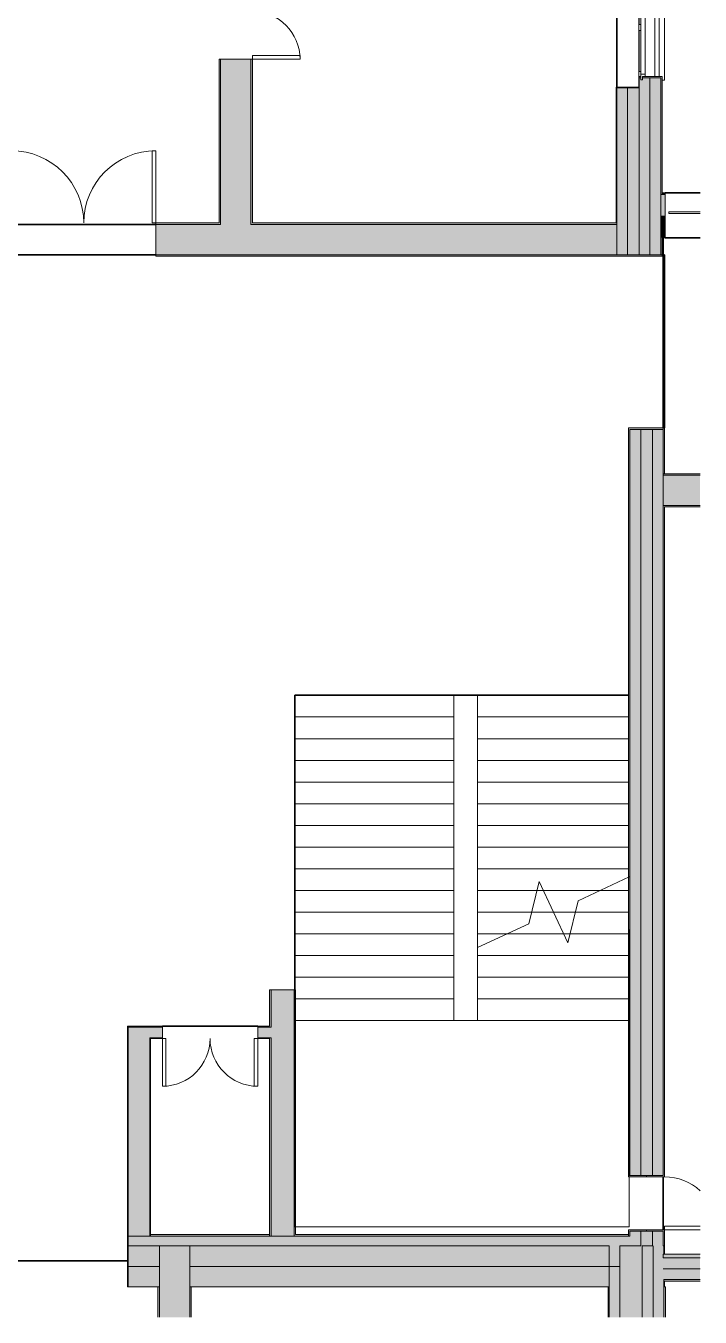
# Model space of a CAD drawing. Header units: millimetres. Extents: x -68567 to -21492, y -18529 to 26913.
# Drawn here: x -30829 to -21492, y -18529 to -667 of the extents above; entities that cross this region are included whole.
import ezdxf

# ---------------------------------------------------------------- set-up
doc = ezdxf.new("R2010")
doc.units = ezdxf.units.MM
doc.linetypes.add('Sovrapposto', pattern=[3.96875, 2.38125, -1.5875])
for name, color, linetype, lineweight in [('A-DETL-WIDE', 214, 'Continuous', 35), ('A-DOOR', 31, 'Continuous', 9), ('A-GLAZ', 151, 'Continuous', 9), ('A-GLAZ-CURT', 52, 'Continuous', 9), ('A-GLAZ-SILL', 1, 'Continuous', 9), ('A-WALL', 113, 'Continuous', 9), ('A-WALL-PATT', 111, 'Continuous', 18), ('I-WALL', 2, 'Continuous', 9), ('S-STRS', 31, 'Continuous', 9), ('S-STRS-MBND', 31, 'Sovrapposto', 9)]:
    doc.layers.add(name, color=color, linetype=linetype, lineweight=lineweight)

# ---------------------------------------------------------------- blocks, each defined once
blk = doc.blocks.new('M_Porta-Doppia-Pannello non in rilievo - 132_232-740855-dtu_P2 - Piano Secondo')
at = {"layer": 'A-DOOR'}
for p, q in [((-660, 230), (-660, 890)), ((-660, 890), (-610, 890)), ((-610, 890), (-610, 230)), ((660, 890), (610, 890)), ((610, 890), (610, 230)), ((660, 230), (660, 890)), ((-610, 230), (-660, 230)), ((610, 230), (660, 230))]:
    blk.add_line(p, q, dxfattribs=at)
for centre, start, end in [((-660, 230), 0, 90), ((660, 230), 90, 180)]:
    blk.add_arc(centre, 660, start, end, dxfattribs=at)
blk = doc.blocks.new('M_Porta-Singola-Pannello - 73_210-1393409-dtu_P2 - Piano Secondo')
at = {"layer": 'A-DOOR'}
for p, q in [((315, 740), (315, 250)), ((365, 250), (365, 740)), ((315, 250), (365, 250))]:
    blk.add_line(p, q, dxfattribs=at)
blk.add_arc((365, 250), 730, 137.5593, 180, dxfattribs=at)
blk = doc.blocks.new('M_Porta-Doppia-Pannello non in rilievo - 200_228-1393933-dtu_P2 - Piano Secondo')
at = {"layer": 'A-DOOR'}
for p, q in [((-1000, 230), (-1000, 1230)), ((-1000, 1230), (-950, 1230)), ((-950, 1230), (-950, 230)), ((1000, 1230), (950, 1230)), ((950, 1230), (950, 230)), ((1000, 230), (1000, 1230)), ((-950, 230), (-1000, 230)), ((950, 230), (1000, 230))]:
    blk.add_line(p, q, dxfattribs=at)
for centre, start, end in [((-1000, 230), 0, 90), ((1000, 230), 90, 180)]:
    blk.add_arc(centre, 1000, start, end, dxfattribs=at)
blk = doc.blocks.new('Pannello sistema - Vetrato-1319699-dtu_P2 - Piano Secondo')
at = {"layer": 'A-GLAZ-CURT'}
for p, q in [((155, 50), (-278, 50)), ((-278, 50), (-278, 24)), ((-278, 24), (155, 24))]:
    blk.add_line(p, q, dxfattribs=at)
blk = doc.blocks.new('dtu_ING_Window_Legno_3_1 ante - WD-DG_200x275cm-1366455-dtu_P2 - Piano Secondo')
at = {"layer": 'A-GLAZ'}
for p, q in [((-1045, -25), (-970, -25)), ((-1045, -45), (-1045, -25)), ((-1000, -45), (-1045, -45)), ((-1000, -85), (-1000, -45)), ((-970, -85), (-1000, -85)), ((-970, -25), (-970, -85)), ((970, -25), (-970, -25)), ((970, -85), (-970, -85)), ((-930, 0), (-363, 0)), ((-930, -25), (-930, 0)), ((-363, 0), (-363, -25)), ((-283, 0), (283, 0)), ((-283, -25), (-283, 0)), ((283, 0), (283, -25)), ((363, 0), (930, 0)), ((363, -25), (363, 0)), ((930, 0), (930, -25)), ((970, -25), (1045, -25)), ((970, -85), (970, -25)), ((1000, -85), (970, -85)), ((1045, -45), (1000, -45)), ((1000, -45), (1000, -85)), ((1045, -25), (1045, -45))]:
    blk.add_line(p, q, dxfattribs=at)
at = {"layer": 'A-GLAZ-SILL'}
for p, q in [((1150, 5), (-1150, 5)), ((-1050, -320), (-1050, -350)), ((-1050, -350), (1050, -350)), ((1000, -215), (-1000, -215)), ((-1000, -275), (1000, -275)), ((1050, -350), (1050, -320))]:
    blk.add_line(p, q, dxfattribs=at)
blk = doc.blocks.new('M_Porta-Doppia-Pannello non in rilievo - 132_232-740847-dtu_P2 - Piano Secondo')
at = {"layer": 'A-DOOR'}
for p, q in [((-660, 85), (-660, 745)), ((-660, 745), (-610, 745)), ((-610, 745), (-610, 85)), ((660, 745), (610, 745)), ((610, 745), (610, 85)), ((660, 85), (660, 745)), ((-610, 85), (-660, 85)), ((610, 85), (660, 85))]:
    blk.add_line(p, q, dxfattribs=at)
for centre, start, end in [((-660, 85), 0, 90), ((660, 85), 90, 180)]:
    blk.add_arc(centre, 660, start, end, dxfattribs=at)

msp = doc.modelspace()

# ---------------------------------------------------------------- hatches: boundary and pattern name
at = {"layer": 'A-WALL'}
h = msp.add_hatch(color=7, dxfattribs=at)
h.paths.add_polyline_path([(-22037, -3834), (-22017, -3834), (-22017, -3589), (-22037, -3589)])
h.paths.add_polyline_path([(-22037, -2999), (-22017, -2999), (-22017, -1367), (-22292, -1367), (-22292, -1387), (-22037, -1387), (-22037, -2716)])
h.paths.add_polyline_path([(-22312, -1387), (-22312, -1367), (-22337, -1367), (-22337, -1387)])
h.paths.add_polyline_path([(-22312, 633), (-22312, 653), (-22337, 653), (-22337, 633)])
h.paths.add_polyline_path([(-22292, 633), (-22017, 633), (-22017, 3333), (-22292, 3333), (-22292, 3313), (-22037, 3313), (-22037, 653), (-22292, 653), (-22292, 639)])
h.paths.add_polyline_path([(-22337, 3313), (-22312, 3313), (-22312, 3333), (-22337, 3333)])
h.paths.add_polyline_path([(-22312, 5333), (-22312, 5353), (-22337, 5353), (-22337, 5333)])
h.paths.add_polyline_path([(-22292, 5333), (-22017, 5333), (-22017, 8033), (-22292, 8033), (-22292, 8013), (-22037, 8013), (-22037, 5353), (-22292, 5353), (-22292, 5339)])
h.paths.add_polyline_path([(-22337, 8013), (-22312, 8013), (-22312, 8033), (-22337, 8033)])
h.paths.add_polyline_path([(-22292, 10033), (-22017, 10033), (-22017, 12733), (-22292, 12733), (-22292, 12713), (-22037, 12713), (-22037, 10053), (-22292, 10053), (-22292, 10039)])
h.paths.add_polyline_path([(-22337, 10033), (-22312, 10037), (-22312, 10053), (-22337, 10053)])
h.paths.add_polyline_path([(-22312, 12713), (-22312, 12733), (-22337, 12733), (-22337, 12713)])
h.paths.add_polyline_path([(-22312, 14733), (-22312, 14753), (-22337, 14753), (-22337, 14733)])
h.paths.add_polyline_path([(-22292, 14733), (-22017, 14733), (-22017, 17433), (-22292, 17433), (-22292, 17413), (-22037, 17413), (-22037, 14753), (-22292, 14753), (-22292, 14739)])
h.paths.add_polyline_path([(-22337, 17413), (-22312, 17413), (-22312, 17433), (-22337, 17433)])
h.paths.add_polyline_path([(-22312, 19433), (-22312, 19453), (-22337, 19453), (-22337, 19433)])
h.paths.add_polyline_path([(-22292, 19433), (-22017, 19433), (-22017, 22133), (-22292, 22133), (-22292, 22113), (-22037, 22113), (-22037, 19453), (-22292, 19453), (-22292, 19439)])
h.paths.add_polyline_path([(-22337, 22113), (-22312, 22113), (-22312, 22133), (-22337, 22133)])
h.paths.add_polyline_path([(-22337, 24133), (-22312, 24137), (-22312, 24153), (-22337, 24153)])
h.paths.add_polyline_path([(-22292, 24133), (-22017, 24133), (-22017, 26893), (-22037, 26893), (-22037, 24153), (-22292, 24153), (-22292, 24139)])
h = msp.add_hatch(color=250, dxfattribs=at)
h.paths.add_polyline_path([(-22187, -3834), (-22037, -3834), (-22037, -1387), (-22187, -1387), (-22187, -2716)])
h.paths.add_polyline_path([(-22055, 653), (-22037, 653), (-22037, 3313), (-22187, 3313), (-22187, 653)])
h.paths.add_polyline_path([(-22037, 5353), (-22037, 8013), (-22187, 8013), (-22187, 5353), (-22055, 5353)])
h.paths.add_polyline_path([(-22187, 10053), (-22037, 10053), (-22037, 12713), (-22187, 12713), (-22187, 10221)])
h.paths.add_polyline_path([(-22055, 14753), (-22037, 14753), (-22037, 17413), (-22187, 17413), (-22187, 14753)])
h.paths.add_polyline_path([(-22187, 19453), (-22037, 19453), (-22037, 22113), (-22187, 22113), (-22187, 19564)])
h.paths.add_polyline_path([(-22187, 24153), (-22037, 24153), (-22037, 26743), (-22187, 26743), (-22187, 24236)])
h = msp.add_hatch(color=250, dxfattribs=at)
h.paths.add_polyline_path([(-22647, -3394), (-22647, -1527), (-22337, -1527), (-22337, -1517), (-22657, -1517), (-22657, -3394)])
h.paths.add_polyline_path([(-22657, 783), (-22337, 783), (-22337, 793), (-22647, 793), (-22647, 1376), (-22657, 1376), (-22657, 877)])
h.paths.add_polyline_path([(-22657, 1536), (-22647, 1536), (-22647, 3173), (-22337, 3173), (-22337, 3183), (-22657, 3183), (-22657, 1546)])
h.paths.add_polyline_path([(-22337, 5483), (-22337, 5493), (-22647, 5493), (-22647, 7018), (-22657, 7018), (-22657, 5483)])
h.paths.add_polyline_path([(-22647, 7178), (-22647, 7873), (-22337, 7873), (-22337, 7883), (-22657, 7883), (-22657, 7178)])
h.paths.add_polyline_path([(-22337, 10183), (-22337, 10193), (-22647, 10193), (-22647, 11181), (-22657, 11181), (-22657, 10183)])
h.paths.add_polyline_path([(-22657, 11341), (-22647, 11341), (-22647, 12573), (-22337, 12573), (-22337, 12583), (-22657, 12583), (-22657, 11351)])
h.paths.add_polyline_path([(-22337, 14883), (-22337, 14893), (-22647, 14893), (-22647, 16311), (-22657, 16311), (-22657, 14883)])
h.paths.add_polyline_path([(-22647, 16751), (-22647, 17273), (-22337, 17273), (-22337, 17283), (-22657, 17283), (-22657, 16751)])
h.paths.add_polyline_path([(-22657, 19583), (-22337, 19583), (-22337, 19593), (-22647, 19593), (-22647, 20916), (-22657, 20916), (-22657, 20283)])
h.paths.add_polyline_path([(-22657, 21076), (-22647, 21076), (-22647, 21973), (-22337, 21973), (-22337, 21983), (-22657, 21983), (-22657, 21720)])
h.paths.add_polyline_path([(-22337, 24283), (-22337, 24293), (-22647, 24293), (-22647, 26273), (-22657, 26273), (-22657, 24283)])
h = msp.add_hatch(color=250, dxfattribs=at)
h.paths.add_polyline_path([(-22337, -3834), (-22337, -1527), (-22497, -1527), (-22497, -3834)])
h.paths.add_polyline_path([(-22497, 793), (-22337, 793), (-22337, 3173), (-22497, 3173), (-22497, 877)])
h.paths.add_polyline_path([(-22337, 5493), (-22337, 7873), (-22497, 7873), (-22497, 5493)])
h.paths.add_polyline_path([(-22497, 10193), (-22337, 10193), (-22337, 12573), (-22497, 12573), (-22497, 10221)])
h.paths.add_polyline_path([(-22337, 14893), (-22337, 17273), (-22497, 17273), (-22497, 14893)])
h.paths.add_polyline_path([(-22337, 19593), (-22337, 21973), (-22497, 21973), (-22497, 19593)])
h.paths.add_polyline_path([(-22337, 24293), (-22337, 26433), (-22497, 26433), (-22497, 24293)])
for color, points in [(250, [(-21977, -2999), (-21977, -2979), (-22017, -2979), (-22017, -2999)]), (250, [(-22017, -3439), (-21977, -3439), (-21977, -3299), (-22037, -3299), (-22037, -3439)]), (7, [(-21977, -3599), (-21977, -3589), (-22017, -3589), (-22017, -3599)]), (250, [(-21984, -17709), (-21494, -17709), (-21494, -17659), (-22004, -17659), (-22004, -17709)]), (250, [(-22506, -18529), (-22294, -18529), (-22294, -17827), (-22604, -17827), (-22604, -18529)]), (7, [(-21494, -18029), (-21494, -18009), (-21984, -18009), (-21984, -18029)]), (7, [(-22754, -18529), (-22754, -18107), (-22764, -18107), (-22761, -18529)]), (250, [(-21981, -18529), (-21974, -18529), (-21974, -18107), (-21994, -18107), (-21994, -18529), (-21988, -18529)])]:
    msp.add_hatch(color=color, dxfattribs=at).paths.add_polyline_path(points)
at = {"layer": 'A-WALL-PATT'}
h = msp.add_hatch(color=250, dxfattribs=at)
h.paths.add_polyline_path([(-22242, -3834), (-22187, -3834), (-22187, -1387), (-22292, -1387), (-22292, -1412), (-22312, -1412), (-22312, -1387), (-22337, -1387), (-22337, -3834)])
h.paths.add_polyline_path([(-22292, 653), (-22187, 653), (-22187, 3313), (-22292, 3313), (-22292, 3288), (-22312, 3288), (-22312, 3313), (-22337, 3313), (-22337, 653), (-22312, 653), (-22312, 678), (-22292, 678)])
h.paths.add_polyline_path([(-22187, 5353), (-22187, 8013), (-22292, 8013), (-22292, 7988), (-22312, 7988), (-22312, 8013), (-22337, 8013), (-22337, 5353), (-22312, 5353), (-22312, 5378), (-22292, 5378), (-22292, 5353), (-22242, 5353)])
h.paths.add_polyline_path([(-22292, 10053), (-22187, 10053), (-22187, 12713), (-22292, 12713), (-22292, 12688), (-22312, 12688), (-22312, 12713), (-22337, 12713), (-22337, 10053), (-22312, 10053), (-22312, 10078), (-22292, 10078)])
h.paths.add_polyline_path([(-22187, 14753), (-22187, 17413), (-22292, 17413), (-22292, 17388), (-22312, 17388), (-22312, 17413), (-22337, 17413), (-22337, 14753), (-22312, 14753), (-22312, 14778), (-22292, 14778), (-22292, 14753), (-22242, 14753)])
h.paths.add_polyline_path([(-22292, 19453), (-22187, 19453), (-22187, 22113), (-22292, 22113), (-22292, 22088), (-22312, 22088), (-22312, 22113), (-22337, 22113), (-22337, 19453), (-22312, 19453), (-22312, 19478), (-22292, 19478)])
h.paths.add_polyline_path([(-22242, 24153), (-22187, 24153), (-22187, 26593), (-22337, 26593), (-22337, 24153), (-22312, 24153), (-22312, 24178), (-22292, 24178), (-22292, 24153)])
h = msp.add_hatch(color=250, dxfattribs=at)
h.paths.add_polyline_path([(-22647, -3834), (-22497, -3834), (-22497, -1527), (-22647, -1527), (-22647, -3414)])
h.paths.add_polyline_path([(-22647, 793), (-22497, 793), (-22497, 3173), (-22647, 3173), (-22647, 877)])
h.paths.add_polyline_path([(-22647, 5493), (-22497, 5493), (-22497, 7873), (-22647, 7873), (-22647, 5908)])
h.paths.add_polyline_path([(-22647, 10193), (-22497, 10193), (-22497, 12573), (-22647, 12573), (-22647, 10221)])
h.paths.add_polyline_path([(-22497, 14893), (-22497, 17273), (-22647, 17273), (-22647, 14893)])
h.paths.add_polyline_path([(-22497, 19593), (-22497, 21973), (-22647, 21973), (-22647, 19593)])
h.paths.add_polyline_path([(-22497, 24293), (-22497, 26283), (-22647, 26283), (-22647, 24293)])
h = msp.add_hatch(color=250, dxfattribs=at)
h.paths.add_polyline_path([(-27712, -3414), (-27712, -1129), (-28132, -1129), (-28132, -3414)])
h.paths.add_polyline_path([(-27712, 191), (-27712, 3431), (-28132, 3431), (-28132, 191)])
h.paths.add_polyline_path([(-27712, 4751), (-27712, 16331), (-28132, 16331), (-28132, 4751)])
for points in [[(-22037, -3299), (-21977, -3299), (-21977, -2999), (-22037, -2999)], [(-22037, -3589), (-21977, -3589), (-21977, -3439), (-22037, -3439)], [(-22004, -7302), (-21494, -7302), (-21494, -6882), (-22004, -6882), (-22004, -7029)], [(-27434, -17407), (-27114, -17407), (-27114, -14000), (-27434, -14000), (-27434, -17387)], [(-29411, -17407), (-29111, -17407), (-29111, -14515), (-29411, -14515), (-29411, -17387)], [(-22604, -17542), (-22314, -17542), (-22314, -17407), (-29411, -17407), (-29411, -17542), (-22754, -17542)], [(-28965, -18529), (-28560, -18529), (-28560, -17542), (-28980, -17542), (-28980, -18529)], [(-22707, -18529), (-22604, -18529), (-22604, -17542), (-22754, -17542), (-22754, -18529)], [(-22242, -18529), (-22144, -18529), (-22144, -17542), (-22294, -17542), (-22294, -18529), (-22247, -18529)], [(-22144, -18529), (-21994, -18529), (-21994, -18009), (-22004, -18009), (-22004, -17659), (-21994, -17659), (-21994, -17542), (-22144, -17542), (-22144, -18107)], [(-22004, -17859), (-21494, -17859), (-21494, -17709), (-22004, -17709), (-22004, -17810)], [(-21494, -18009), (-21494, -17859), (-22004, -17859), (-22004, -18009), (-21984, -18009)]]:
    msp.add_hatch(color=250, dxfattribs=at).paths.add_polyline_path(points)
h = msp.add_hatch(color=250, dxfattribs=at)
h.paths.add_polyline_path([(-22657, -3834), (-22647, -3834), (-22647, -3414), (-29027, -3414), (-29027, -3834), (-22990, -3834)])
h.paths.add_polyline_path([(-31027, -3834), (-31027, -3414), (-32449, -3414), (-32449, -3834), (-32029, -3834)])
h = msp.add_hatch(color=250, dxfattribs=at)
h.paths.add_polyline_path([(-22464, -17407), (-22314, -17407), (-22314, -17339), (-22464, -17339), (-22464, -17387)])
h.paths.add_polyline_path([(-22314, -16569), (-22314, -6249), (-22464, -6249), (-22464, -16569)])
h = msp.add_hatch(color=250, dxfattribs=at)
h.paths.add_polyline_path([(-22004, -17542), (-22004, -17339), (-22154, -17339), (-22154, -17542), (-22144, -17542)])
h.paths.add_polyline_path([(-22004, -16569), (-22004, -6249), (-22154, -6249), (-22154, -16569)])
h = msp.add_hatch(color=250, dxfattribs=at)
h.paths.add_polyline_path([(-27434, -14665), (-27434, -14515), (-27618, -14515), (-27618, -14665), (-27454, -14665)])
h.paths.add_polyline_path([(-28938, -14665), (-28938, -14515), (-29111, -14515), (-29111, -14665), (-29101, -14665)])
h = msp.add_hatch(color=250, dxfattribs=at)
h.paths.add_polyline_path([(-22764, -18107), (-22754, -18107), (-22754, -17827), (-28560, -17827), (-28560, -18107), (-22990, -18107)])
h.paths.add_polyline_path([(-29000, -18107), (-28980, -18107), (-28980, -17827), (-29411, -17827), (-29411, -18107)])
at = {"layer": 'I-WALL'}
h = msp.add_hatch(color=7, dxfattribs=at)
h.paths.add_polyline_path([(-28152, -3394), (-28132, -3394), (-28132, -1129), (-28152, -1129), (-28152, -1279)])
h.paths.add_polyline_path([(-28132, 191), (-28132, 3431), (-28152, 3431), (-28152, 191)])
h.paths.add_polyline_path([(-28152, 4751), (-28132, 4751), (-28132, 16311), (-28152, 16311), (-28152, 10221)])
h = msp.add_hatch(color=250, dxfattribs=at)
h.paths.add_polyline_path([(-27712, -3394), (-27692, -3394), (-27692, -1129), (-27712, -1129), (-27712, -1279)])
h.paths.add_polyline_path([(-27712, 191), (-27692, 191), (-27692, 1386), (-27712, 1386)])
h.paths.add_polyline_path([(-27692, 1536), (-27692, 3431), (-27712, 3431), (-27712, 1536)])
h.paths.add_polyline_path([(-27692, 4751), (-27692, 7018), (-27712, 7018), (-27712, 4751)])
h.paths.add_polyline_path([(-27712, 7168), (-27692, 7168), (-27692, 12499), (-27712, 12499), (-27712, 10221)])
h.paths.add_polyline_path([(-27712, 12649), (-27692, 12649), (-27692, 14383), (-27712, 14383)])
h.paths.add_polyline_path([(-27712, 14533), (-27692, 14533), (-27692, 16311), (-27712, 16311), (-27712, 15970)])
h = msp.add_hatch(color=250, dxfattribs=at)
h.paths.add_polyline_path([(-22657, -3414), (-22647, -3414), (-22647, -3394), (-27712, -3394), (-27712, -3414), (-22990, -3414)])
h.paths.add_polyline_path([(-28132, -3414), (-28132, -3394), (-29027, -3394), (-29027, -3414)])
h.paths.add_polyline_path([(-31027, -3414), (-31027, -3394), (-32469, -3394), (-32469, -3414), (-32449, -3414)])
h = msp.add_hatch(color=7, dxfattribs=at)
h.paths.add_polyline_path([(-22017, -3854), (-22017, -3834), (-29027, -3834), (-29027, -3854), (-22242, -3854)])
h.paths.add_polyline_path([(-32029, -3854), (-31027, -3854), (-31027, -3834), (-32029, -3834)])
h = msp.add_hatch(color=7, dxfattribs=at)
h.paths.add_polyline_path([(-22464, -17407), (-22464, -17339), (-22234, -17339), (-22234, -17319), (-22484, -17319), (-22484, -17407)])
h.paths.add_polyline_path([(-22234, -16589), (-22234, -16569), (-22464, -16569), (-22464, -6249), (-22004, -6249), (-22004, -6229), (-22484, -6229), (-22484, -16589)])
h = msp.add_hatch(color=250, dxfattribs=at)
h.paths.add_polyline_path([(-22154, -17542), (-22154, -17339), (-22314, -17339), (-22314, -17542), (-22242, -17542)])
h.paths.add_polyline_path([(-22314, -16569), (-22154, -16569), (-22154, -6249), (-22314, -6249), (-22314, -15654)])
h = msp.add_hatch(color=250, dxfattribs=at)
h.paths.add_polyline_path([(-21994, -18107), (-21984, -18107), (-21984, -18009), (-21994, -18009)])
h.paths.add_polyline_path([(-21994, -17659), (-21984, -17659), (-21984, -17319), (-22234, -17319), (-22234, -17339), (-22004, -17339), (-22004, -17542), (-21994, -17542)])
h.paths.add_polyline_path([(-22234, -16589), (-21984, -16589), (-21984, -7302), (-22004, -7302), (-22004, -16569), (-22234, -16569)])
h.paths.add_polyline_path([(-22004, -6862), (-21984, -6862), (-21984, -6229), (-22004, -6229), (-22004, -6249)])
for color, points in [(250, [(-22004, -6882), (-21494, -6882), (-21494, -6862), (-22004, -6862)]), (7, [(-21494, -7322), (-21494, -7302), (-21984, -7302), (-21984, -7322)]), (7, [(-27094, -17387), (-27094, -14000), (-27114, -14000), (-27114, -17387)]), (7, [(-29421, -18107), (-29411, -18107), (-29411, -14505), (-29421, -14505), (-29421, -17387)]), (250, [(-29101, -17407), (-29101, -14665), (-29111, -14665), (-29111, -17407)]), (7, [(-28980, -18529), (-28980, -18107), (-29000, -18107), (-28999, -18529)]), (250, [(-28540, -18529), (-28540, -18107), (-28560, -18107), (-28559, -18529)])]:
    msp.add_hatch(color=color, dxfattribs=at).paths.add_polyline_path(points)
h = msp.add_hatch(color=250, dxfattribs=at)
h.paths.add_polyline_path([(-27454, -17407), (-27434, -17407), (-27434, -14665), (-27454, -14665), (-27454, -17387)])
h.paths.add_polyline_path([(-27434, -14515), (-27434, -14000), (-27454, -14000), (-27454, -14515)])
h = msp.add_hatch(color=250, dxfattribs=at)
h.paths.add_polyline_path([(-27476, -14515), (-27454, -14515), (-27454, -14505), (-27618, -14505), (-27618, -14515)])
h.paths.add_polyline_path([(-29411, -14515), (-28938, -14515), (-28938, -14505), (-29411, -14505)])
h = msp.add_hatch(color=7, dxfattribs=at)
h.paths.add_polyline_path([(-27476, -14675), (-27454, -14675), (-27454, -14665), (-27618, -14665), (-27618, -14675)])
h.paths.add_polyline_path([(-29101, -14675), (-28938, -14675), (-28938, -14665), (-29101, -14665)])
h = msp.add_hatch(color=7, dxfattribs=at)
h.paths.add_polyline_path([(-22484, -17407), (-22484, -17387), (-27114, -17387), (-27114, -17407), (-22990, -17407)])
h.paths.add_polyline_path([(-27476, -17407), (-27454, -17407), (-27454, -17387), (-29101, -17387), (-29101, -17407)])
h = msp.add_hatch(color=250, dxfattribs=at)
h.paths.add_polyline_path([(-22754, -17827), (-22294, -17827), (-22294, -17542), (-28560, -17542), (-28560, -17827), (-22990, -17827)])
h.paths.add_polyline_path([(-28980, -17827), (-28980, -17542), (-29411, -17542), (-29411, -17827)])

# ---------------------------------------------------------------- linework, layer by layer
at = {"layer": 'A-DETL-WIDE'}
for p, q in [((-22647, -1517), (-22647, 784)), ((-21977, -2979), (-21494, -2979)), ((-31027, -3414), (-29027, -3414)), ((-22004, -3599), (-22004, -6229)), ((-21494, -3599), (-21977, -3599)), ((-29027, -3834), (-31027, -3834)), ((-21984, -3834), (-22017, -3834)), ((-21984, -6229), (-21984, -3834)), ((-27104, -14000), (-27104, -9927)), ((-27104, -9927), (-22484, -9927)), ((-28938, -14505), (-27618, -14505)), ((-22004, -16589), (-22004, -17319)), ((-31770, -17747), (-29421, -17747))]:
    msp.add_line(p, q, dxfattribs=at)
at = {"layer": 'A-WALL'}
for p, q in [((-28132, -3414), (-28132, -1129)), ((-27712, -3414), (-27712, -1129)), ((-22312, -1387), (-22337, -1387)), ((-22037, -1387), (-22292, -1387)), ((-22187, -3834), (-22187, -1387)), ((-22037, -3834), (-22037, -1387)), ((-22337, -1527), (-22647, -1527)), ((-22647, -1527), (-22647, -3834)), ((-22497, -3834), (-22497, -1527)), ((-22337, -3834), (-22337, -1517)), ((-21977, -2999), (-22037, -2999)), ((-22017, -2979), (-22017, -2999)), ((-21977, -3299), (-22037, -3299)), ((-28132, -3414), (-29027, -3414)), ((-22647, -3414), (-27712, -3414)), ((-22647, -3394), (-22657, -3394)), ((-21977, -3439), (-22037, -3439)), ((-21977, -3589), (-22037, -3589)), ((-22017, -3589), (-22017, -3599)), ((-22017, -3834), (-29027, -3834)), ((-22004, -6249), (-22464, -6249)), ((-22464, -6249), (-22464, -16569)), ((-22314, -6249), (-22314, -16569)), ((-22154, -6249), (-22154, -16569)), ((-22004, -16569), (-22004, -6229)), ((-22004, -6862), (-21984, -6862)), ((-21494, -6882), (-22004, -6882)), ((-21494, -7302), (-22004, -7302)), ((-27434, -14000), (-27434, -14515)), ((-27114, -14000), (-27114, -17407)), ((-29411, -18107), (-29411, -14515)), ((-29411, -14515), (-28938, -14515)), ((-27434, -14515), (-27618, -14515)), ((-29111, -17407), (-29111, -14665)), ((-28938, -14665), (-29111, -14665)), ((-27434, -14665), (-27618, -14665)), ((-27434, -14665), (-27434, -17407)), ((-22464, -16569), (-22004, -16569)), ((-22234, -16569), (-22234, -16589)), ((-22234, -17319), (-22234, -17339)), ((-29411, -17407), (-22464, -17407)), ((-29101, -17407), (-29101, -17387)), ((-27454, -17407), (-27454, -17387)), ((-22484, -17387), (-22484, -17407)), ((-22464, -17339), (-22464, -17407)), ((-22004, -17339), (-22464, -17339)), ((-22314, -17339), (-22314, -17542)), ((-22154, -17339), (-22154, -17542)), ((-22004, -17339), (-22004, -17542)), ((-29411, -17542), (-22754, -17542)), ((-28980, -18529), (-28980, -17542)), ((-28560, -18529), (-28560, -17542)), ((-22754, -18529), (-22754, -17542)), ((-22604, -17542), (-22314, -17542)), ((-22604, -18529), (-22604, -17542)), ((-22294, -17542), (-22154, -17542)), ((-22294, -18529), (-22294, -17542)), ((-22144, -18529), (-22144, -17542)), ((-22004, -17542), (-21994, -17542)), ((-22004, -17659), (-21984, -17659)), ((-22004, -17709), (-22004, -17659)), ((-21994, -17659), (-21994, -17542)), ((-29411, -17827), (-28980, -17827)), ((-28560, -17827), (-22604, -17827)), ((-21494, -17709), (-22004, -17709)), ((-21494, -17859), (-22004, -17859)), ((-21994, -18529), (-21994, -18009)), ((-21494, -18009), (-21994, -18009)), ((-28980, -18107), (-29000, -18107)), ((-28540, -18107), (-28560, -18107)), ((-22754, -18107), (-22764, -18107)), ((-21994, -18107), (-21984, -18107))]:
    msp.add_line(p, q, dxfattribs=at)
at = {"layer": 'A-WALL', "color": 250, "lineweight": 18}
for p, q in [((-22312, -1367), (-22337, -1367)), ((-22337, -1367), (-22337, -1517)), ((-22017, -1367), (-22252, -1367)), ((-22017, -2979), (-22017, -1367)), ((-22657, -1517), (-22657, -3394)), ((-22337, -1517), (-22657, -1517)), ((-21977, -2979), (-22017, -2979)), ((-21977, -3599), (-21977, -2979)), ((-22017, -3854), (-22017, -3599)), ((-22017, -3599), (-21977, -3599)), ((-22657, -3854), (-22017, -3854)), ((-21494, -17659), (-21984, -17659)), ((-21984, -18029), (-21494, -18029)), ((-22764, -18107), (-22764, -18529)), ((-21974, -18107), (-21984, -18107)), ((-21974, -18529), (-21974, -18107))]:
    msp.add_line(p, q, dxfattribs=at)
at = {"layer": 'I-WALL', "color": 250, "lineweight": 18}
for p, q in [((-28152, -1129), (-28152, -3394)), ((-27692, -1129), (-28152, -1129)), ((-27692, -3394), (-27692, -1129)), ((-28152, -3394), (-29027, -3394)), ((-29027, -3394), (-29027, -3854)), ((-22657, -3394), (-27692, -3394)), ((-29027, -3854), (-22657, -3854)), ((-21984, -6229), (-22484, -6229)), ((-22484, -6229), (-22484, -16589)), ((-21984, -6862), (-21984, -6229)), ((-21494, -6862), (-21984, -6862)), ((-21984, -16589), (-21984, -7322)), ((-21984, -7322), (-21494, -7322)), ((-27094, -14000), (-27454, -14000)), ((-27454, -14000), (-27454, -14505)), ((-27094, -17387), (-27094, -14000)), ((-29421, -14505), (-29421, -18107)), ((-28938, -14505), (-29421, -14505)), ((-28938, -14675), (-28938, -14505)), ((-27454, -14505), (-27618, -14505)), ((-27618, -14505), (-27618, -14675)), ((-29101, -17387), (-29101, -14675)), ((-29101, -14675), (-28938, -14675)), ((-27618, -14675), (-27454, -14675)), ((-27454, -14675), (-27454, -17387)), ((-22484, -16589), (-21984, -16589)), ((-21984, -17319), (-22484, -17319)), ((-22484, -17319), (-22484, -17387)), ((-21984, -17659), (-21984, -17319)), ((-27454, -17387), (-29101, -17387)), ((-22484, -17387), (-27094, -17387)), ((-21984, -18107), (-21984, -18029)), ((-29421, -18107), (-29000, -18107)), ((-29000, -18107), (-29000, -18529)), ((-28540, -18107), (-22764, -18107)), ((-28540, -18529), (-28540, -18107))]:
    msp.add_line(p, q, dxfattribs=at)
at = {"layer": 'S-STRS'}
for p, q in [((-24904, -10227), (-24904, -9927)), ((-24573, -9927), (-24573, -10227)), ((-27104, -10227), (-24904, -10227)), ((-24904, -10527), (-24904, -10227)), ((-24573, -10227), (-24573, -10527)), ((-22484, -10227), (-24573, -10227)), ((-27104, -10527), (-24904, -10527)), ((-24904, -10827), (-24904, -10527)), ((-24573, -10527), (-24573, -10827)), ((-22484, -10527), (-24573, -10527)), ((-27104, -10827), (-24904, -10827)), ((-24904, -11127), (-24904, -10827)), ((-24573, -10827), (-24573, -11127)), ((-22484, -10827), (-24573, -10827)), ((-27104, -11127), (-24904, -11127)), ((-24904, -11427), (-24904, -11127)), ((-24573, -11127), (-24573, -11427)), ((-22484, -11127), (-24573, -11127)), ((-27104, -11427), (-24904, -11427)), ((-24904, -11727), (-24904, -11427)), ((-24573, -11427), (-24573, -11727)), ((-22484, -11427), (-24573, -11427)), ((-27104, -11727), (-24904, -11727)), ((-24904, -12027), (-24904, -11727)), ((-24573, -11727), (-24573, -12027)), ((-22484, -11727), (-24573, -11727)), ((-27104, -12027), (-24904, -12027)), ((-24904, -12327), (-24904, -12027)), ((-24573, -12027), (-24573, -12327)), ((-22484, -12027), (-24573, -12027)), ((-27104, -12327), (-24904, -12327)), ((-24904, -12627), (-24904, -12327)), ((-24573, -12327), (-24573, -12627)), ((-22484, -12327), (-24573, -12327)), ((-27104, -12627), (-24904, -12627)), ((-24904, -12927), (-24904, -12627)), ((-24573, -12627), (-24573, -12927)), ((-23752, -12627), (-24573, -12627)), ((-23663, -12627), (-23752, -12627)), ((-22880, -12627), (-23663, -12627)), ((-22484, -12627), (-22880, -12627)), ((-27104, -12927), (-24904, -12927)), ((-24904, -13227), (-24904, -12927)), ((-24573, -12927), (-24573, -13227)), ((-23824, -12927), (-24573, -12927)), ((-23523, -12927), (-23824, -12927)), ((-23222, -12927), (-23523, -12927)), ((-22484, -12927), (-23222, -12927)), ((-27104, -13227), (-24904, -13227)), ((-24904, -13527), (-24904, -13227)), ((-24573, -13227), (-24573, -13417)), ((-24166, -13227), (-24573, -13227)), ((-23383, -13227), (-24166, -13227)), ((-23295, -13227), (-23383, -13227)), ((-22484, -13227), (-23295, -13227)), ((-27104, -13527), (-24904, -13527)), ((-24904, -13827), (-24904, -13527)), ((-24573, -13417), (-24573, -13527)), ((-24573, -13527), (-24573, -13827)), ((-22484, -13527), (-24573, -13527)), ((-27104, -13827), (-24904, -13827)), ((-24904, -14127), (-24904, -13827)), ((-24573, -13827), (-24573, -14127)), ((-22484, -13827), (-24573, -13827)), ((-27094, -14127), (-24904, -14127)), ((-24904, -14427), (-24904, -14127)), ((-24573, -14127), (-24573, -14427)), ((-22484, -14127), (-24573, -14127)), ((-27094, -14427), (-24904, -14427)), ((-24573, -14427), (-24904, -14427)), ((-22484, -14427), (-24573, -14427)), ((-22473, -17278), (-22473, -16589)), ((-27094, -17278), (-22473, -17278))]:
    msp.add_line(p, q, dxfattribs=at)
at = {"layer": 'S-STRS', "linetype": 'Sovrapposto'}
for p, q in [((-27104, -10227), (-24904, -10227)), ((-22484, -10227), (-24573, -10227)), ((-27104, -10527), (-24904, -10527)), ((-22484, -10527), (-24573, -10527)), ((-27104, -10827), (-24904, -10827)), ((-22484, -10827), (-24573, -10827)), ((-27104, -11127), (-24904, -11127)), ((-22484, -11127), (-24573, -11127)), ((-27104, -11427), (-24904, -11427)), ((-22484, -11427), (-24573, -11427)), ((-27104, -11727), (-24904, -11727)), ((-22484, -11727), (-24573, -11727)), ((-27104, -12027), (-24904, -12027)), ((-22484, -12027), (-24573, -12027)), ((-27104, -12327), (-24904, -12327)), ((-22484, -12327), (-24573, -12327)), ((-27104, -12627), (-24904, -12627)), ((-23752, -12627), (-24573, -12627)), ((-23663, -12627), (-23752, -12627)), ((-22880, -12627), (-23663, -12627)), ((-22484, -12627), (-22880, -12627)), ((-27104, -12927), (-24904, -12927)), ((-23824, -12927), (-24573, -12927)), ((-23523, -12927), (-23824, -12927)), ((-23222, -12927), (-23523, -12927)), ((-22484, -12927), (-23222, -12927)), ((-27104, -13227), (-24904, -13227)), ((-24166, -13227), (-24573, -13227)), ((-23383, -13227), (-24166, -13227)), ((-23295, -13227), (-23383, -13227)), ((-22484, -13227), (-23295, -13227)), ((-27104, -13527), (-24904, -13527)), ((-22484, -13527), (-24573, -13527)), ((-27104, -13827), (-24904, -13827)), ((-22484, -13827), (-24573, -13827)), ((-27094, -14127), (-24904, -14127)), ((-22484, -14127), (-24573, -14127)), ((-27094, -14427), (-24904, -14427)), ((-22484, -14427), (-24573, -14427))]:
    msp.add_line(p, q, dxfattribs=at)
at = {"layer": 'S-STRS-MBND'}
for p, q in [((-27104, -9927), (-24904, -9927)), ((-27104, -14427), (-27104, -9927)), ((-24904, -14427), (-24904, -9927)), ((-27104, -10227), (-24904, -10227)), ((-27104, -10227), (-24904, -10227)), ((-27104, -10527), (-24904, -10527)), ((-27104, -10527), (-24904, -10527)), ((-27104, -10827), (-24904, -10827)), ((-27104, -10827), (-24904, -10827)), ((-27104, -11127), (-24904, -11127)), ((-27104, -11127), (-24904, -11127)), ((-27104, -11427), (-24904, -11427)), ((-27104, -11427), (-24904, -11427)), ((-27104, -11727), (-24904, -11727)), ((-27104, -11727), (-24904, -11727)), ((-27104, -12027), (-24904, -12027)), ((-27104, -12027), (-24904, -12027)), ((-27104, -12327), (-24904, -12327)), ((-27104, -12327), (-24904, -12327)), ((-27104, -12627), (-24904, -12627)), ((-27104, -12627), (-24904, -12627)), ((-23663, -12627), (-23752, -12627)), ((-23663, -12627), (-23752, -12627)), ((-22484, -12627), (-22880, -12627)), ((-22484, -12627), (-22880, -12627)), ((-27104, -12927), (-24904, -12927)), ((-27104, -12927), (-24904, -12927)), ((-23523, -12927), (-23824, -12927)), ((-23523, -12927), (-23824, -12927)), ((-22484, -12927), (-23222, -12927)), ((-22484, -12927), (-23222, -12927)), ((-22473, -13167), (-22473, -14427)), ((-27104, -13227), (-24904, -13227)), ((-27104, -13227), (-24904, -13227)), ((-23383, -13227), (-24166, -13227)), ((-23383, -13227), (-24166, -13227)), ((-22473, -13227), (-23295, -13227)), ((-22473, -13227), (-23295, -13227)), ((-27104, -13527), (-24904, -13527)), ((-27104, -13527), (-24904, -13527)), ((-24573, -13417), (-24573, -14427)), ((-22473, -13527), (-24573, -13527)), ((-22473, -13527), (-24573, -13527)), ((-27104, -13827), (-24904, -13827)), ((-27104, -13827), (-24904, -13827)), ((-22473, -13827), (-24573, -13827)), ((-22473, -13827), (-24573, -13827)), ((-27104, -14127), (-24904, -14127)), ((-27104, -14127), (-24904, -14127)), ((-22473, -14127), (-24573, -14127)), ((-22473, -14127), (-24573, -14127)), ((-27104, -14427), (-27104, -17278)), ((-27104, -14427), (-24904, -14427)), ((-27104, -14427), (-24904, -14427)), ((-24573, -14427), (-24904, -14427)), ((-22473, -14427), (-24573, -14427)), ((-22473, -14427), (-24573, -14427)), ((-22473, -17278), (-22473, -14427)), ((-27104, -17278), (-22473, -17278))]:
    msp.add_line(p, q, dxfattribs=at)
at = {"layer": 'S-STRS-MBND', "linetype": 'Continuous'}
for p, q in [((-23863, -13086), (-23721, -12503)), ((-23721, -12503), (-23325, -13352)), ((-23183, -12769), (-22473, -12438)), ((-23325, -13352), (-23183, -12769)), ((-24573, -13417), (-23863, -13086))]:
    msp.add_line(p, q, dxfattribs=at)

# ---------------------------------------------------------------- block references
at = {"layer": 'A-DOOR'}
for name, p, rotation in [('M_Porta-Doppia-Pannello non in rilievo - 132_232-740855-dtu_P2 - Piano Secondo', (-27922, -469), 269.9999999999999), ('M_Porta-Doppia-Pannello non in rilievo - 132_232-740847-dtu_P2 - Piano Secondo', (-28278, -14590), 180), ('M_Porta-Singola-Pannello - 73_210-1393409-dtu_P2 - Piano Secondo', (-22234, -16954), 269.9999999999999)]:
    msp.add_blockref(name, p, dxfattribs=dict(at, rotation=rotation))
msp.add_blockref('M_Porta-Doppia-Pannello non in rilievo - 200_228-1393933-dtu_P2 - Piano Secondo', (-30027, -3624), dxfattribs=at)
at = {"layer": 'A-GLAZ', "rotation": 89.99999999999991}
msp.add_blockref('dtu_ING_Window_Legno_3_1 ante - WD-DG_200x275cm-1366455-dtu_P2 - Piano Secondo', (-22337, -367), dxfattribs=at)
at = {"layer": 'A-GLAZ-CURT'}
msp.add_blockref('Pannello sistema - Vetrato-1319699-dtu_P2 - Piano Secondo', (-21649, -3289), dxfattribs=at)

doc.saveas('drawing.dxf')
